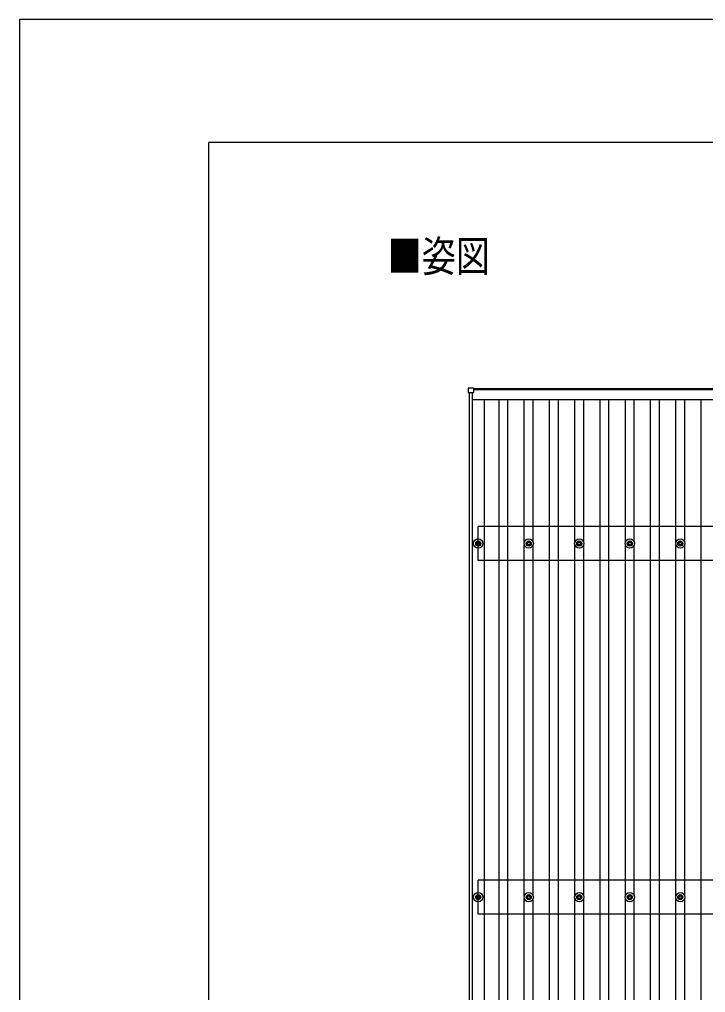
# Model space of a CAD drawing. Units: millimetres, scale not verified. Extents: x -10512 to 10512, y -7425 to 7425.
# Drawn here: x -10512 to -7796, y 3573 to 7425 of the extents above; entities that cross this region are included whole.
import ezdxf
from ezdxf.enums import TextEntityAlignment as Align

# ---------------------------------------------------------------- set-up
doc = ezdxf.new("R2010")
doc.units = ezdxf.units.MM
doc.header["$LTSCALE"] = 30
for name, color, linetype in [('0-2_USER1', 3, 'Continuous'), ('0-4_YKK_13', 4, 'Continuous'), ('0-5_YKK_A1', 4, 'Continuous'), ('0-7_YKK_ZWAK', 7, 'Continuous')]:
    doc.layers.add(name, color=color, linetype=linetype)
doc.styles.add('ＭＳ ゴシック', font='')
doc.styles.get('ＭＳ ゴシック').set_extended_font_data('MS Gothic')

msp = doc.modelspace()

# ---------------------------------------------------------------- linework, layer by layer
at = {"layer": '0-4_YKK_13'}
for p, q in [((-8734.25, 5947.8), (-8734.25, 5965.8)), ((-8733.25, 5966.8), (-8715.25, 5966.8)), ((-8715.25, 5946.8), (-8733.25, 5946.8)), ((-8714.25, 5965.8), (-8714.25, 5947.8)), ((-8697.7, 5360.37), (-8697.7, 5355.95)), ((-8694.2, 5360.37), (-8694.2, 5355.95)), ((-8497.7, 5360.37), (-8497.7, 5355.95)), ((-8494.2, 5360.37), (-8494.2, 5355.95)), ((-8297.7, 5360.37), (-8297.7, 5355.95)), ((-8294.2, 5360.37), (-8294.2, 5355.95)), ((-8097.7, 5360.37), (-8097.7, 5355.95)), ((-8094.2, 5360.37), (-8094.2, 5355.95)), ((-7897.7, 5360.37), (-7897.7, 5355.95)), ((-7894.2, 5360.37), (-7894.2, 5355.95)), ((-8705.95, 5352.12), (-8701.53, 5352.12)), ((-8705.95, 5348.62), (-8701.53, 5348.62)), ((-8697.7, 5344.79), (-8697.7, 5340.37)), ((-8694.2, 5344.79), (-8694.2, 5340.37)), ((-8690.37, 5352.12), (-8685.95, 5352.12)), ((-8690.37, 5348.62), (-8685.95, 5348.62)), ((-8505.95, 5352.12), (-8501.53, 5352.12)), ((-8505.95, 5348.62), (-8501.53, 5348.62)), ((-8497.7, 5344.79), (-8497.7, 5340.37)), ((-8494.2, 5344.79), (-8494.2, 5340.37)), ((-8490.37, 5352.12), (-8485.95, 5352.12)), ((-8490.37, 5348.62), (-8485.95, 5348.62)), ((-8305.95, 5352.12), (-8301.53, 5352.12)), ((-8305.95, 5348.62), (-8301.53, 5348.62)), ((-8297.7, 5344.79), (-8297.7, 5340.37)), ((-8294.2, 5344.79), (-8294.2, 5340.37)), ((-8290.37, 5352.12), (-8285.95, 5352.12)), ((-8290.37, 5348.62), (-8285.95, 5348.62)), ((-8105.95, 5352.12), (-8101.53, 5352.12)), ((-8105.95, 5348.62), (-8101.53, 5348.62)), ((-8097.7, 5344.79), (-8097.7, 5340.37)), ((-8094.2, 5344.79), (-8094.2, 5340.37)), ((-8090.37, 5352.12), (-8085.95, 5352.12)), ((-8090.37, 5348.62), (-8085.95, 5348.62)), ((-7905.95, 5352.12), (-7901.53, 5352.12)), ((-7905.95, 5348.62), (-7901.53, 5348.62)), ((-7897.7, 5344.79), (-7897.7, 5340.37)), ((-7894.2, 5344.79), (-7894.2, 5340.37)), ((-7890.37, 5352.12), (-7885.95, 5352.12)), ((-7890.37, 5348.62), (-7885.95, 5348.62)), ((-8705.95, 3952.12), (-8701.53, 3952.12)), ((-8705.95, 3948.62), (-8701.53, 3948.62)), ((-8697.7, 3960.37), (-8697.7, 3955.95)), ((-8697.7, 3944.79), (-8697.7, 3940.37)), ((-8694.2, 3960.37), (-8694.2, 3955.95)), ((-8694.2, 3944.79), (-8694.2, 3940.37)), ((-8690.37, 3952.12), (-8685.95, 3952.12)), ((-8690.37, 3948.62), (-8685.95, 3948.62)), ((-8505.95, 3952.12), (-8501.53, 3952.12)), ((-8505.95, 3948.62), (-8501.53, 3948.62)), ((-8497.7, 3960.37), (-8497.7, 3955.95)), ((-8497.7, 3944.79), (-8497.7, 3940.37)), ((-8494.2, 3960.37), (-8494.2, 3955.95)), ((-8494.2, 3944.79), (-8494.2, 3940.37)), ((-8490.37, 3952.12), (-8485.95, 3952.12)), ((-8490.37, 3948.62), (-8485.95, 3948.62)), ((-8305.95, 3952.12), (-8301.53, 3952.12)), ((-8305.95, 3948.62), (-8301.53, 3948.62)), ((-8297.7, 3960.37), (-8297.7, 3955.95)), ((-8297.7, 3944.79), (-8297.7, 3940.37)), ((-8294.2, 3960.37), (-8294.2, 3955.95)), ((-8294.2, 3944.79), (-8294.2, 3940.37)), ((-8290.37, 3952.12), (-8285.95, 3952.12)), ((-8290.37, 3948.62), (-8285.95, 3948.62)), ((-8105.95, 3952.12), (-8101.53, 3952.12)), ((-8105.95, 3948.62), (-8101.53, 3948.62)), ((-8097.7, 3960.37), (-8097.7, 3955.95)), ((-8097.7, 3944.79), (-8097.7, 3940.37)), ((-8094.2, 3960.37), (-8094.2, 3955.95)), ((-8094.2, 3944.79), (-8094.2, 3940.37)), ((-8090.37, 3952.12), (-8085.95, 3952.12)), ((-8090.37, 3948.62), (-8085.95, 3948.62)), ((-7905.95, 3952.12), (-7901.53, 3952.12)), ((-7905.95, 3948.62), (-7901.53, 3948.62)), ((-7897.7, 3960.37), (-7897.7, 3955.95)), ((-7897.7, 3944.79), (-7897.7, 3940.37)), ((-7894.2, 3960.37), (-7894.2, 3955.95)), ((-7894.2, 3944.79), (-7894.2, 3940.37)), ((-7890.37, 3952.12), (-7885.95, 3952.12)), ((-7890.37, 3948.62), (-7885.95, 3948.62))]:
    msp.add_line(p, q, dxfattribs=at)
for centre, radius in [((-8695.95, 5350.37), 18.25), ((-8695.95, 5350.37), 10.15), ((-8695.95, 5350.37), 5.85), ((-8695.95, 5350.37), 5.25), ((-8495.95, 5350.37), 18.25), ((-8495.95, 5350.37), 10.15), ((-8495.95, 5350.37), 5.85), ((-8495.95, 5350.37), 5.25), ((-8295.95, 5350.37), 18.25), ((-8295.95, 5350.37), 10.15), ((-8295.95, 5350.37), 5.85), ((-8295.95, 5350.37), 5.25), ((-8095.95, 5350.37), 18.25), ((-8095.95, 5350.37), 10.15), ((-8095.95, 5350.37), 5.85), ((-8095.95, 5350.37), 5.25), ((-7895.95, 5350.37), 18.25), ((-7895.95, 5350.37), 10.15), ((-7895.95, 5350.37), 5.85), ((-7895.95, 5350.37), 5.25), ((-8695.95, 3950.37), 18.25), ((-8495.95, 3950.37), 18.25), ((-8295.95, 3950.37), 18.25), ((-8095.95, 3950.37), 18.25), ((-7895.95, 3950.37), 18.25), ((-8695.95, 3950.37), 10.15), ((-8695.95, 3950.37), 5.85), ((-8695.95, 3950.37), 5.25), ((-8495.95, 3950.37), 10.15), ((-8495.95, 3950.37), 5.85), ((-8495.95, 3950.37), 5.25), ((-8295.95, 3950.37), 10.15), ((-8295.95, 3950.37), 5.85), ((-8295.95, 3950.37), 5.25), ((-8095.95, 3950.37), 10.15), ((-8095.95, 3950.37), 5.85), ((-8095.95, 3950.37), 5.25), ((-7895.95, 3950.37), 10.15), ((-7895.95, 3950.37), 5.85), ((-7895.95, 3950.37), 5.25)]:
    msp.add_circle(centre, radius, dxfattribs=at)
for centre, start, end in [((-8733.25, 5965.8), 90, 180), ((-8733.25, 5947.8), 180, 270), ((-8715.25, 5965.8), 0, 90), ((-8715.25, 5947.8), 270, 0)]:
    msp.add_arc(centre, 1, start, end, dxfattribs=at)
at = {"layer": '0-5_YKK_A1'}
for p, q in [((-8730.95, 548.38), (-8730.95, 5946.8)), ((-8718.95, 548.38), (-8718.95, 5946.8)), ((-8714.25, 5963.5), (-5677.65, 5963.5)), ((-5677.65, 5958.71), (-8714.25, 5958.71)), ((-8718.95, 5920.71), (-5672.95, 5920.71)), ((-8670.95, 579.66), (-8670.95, 5920.71)), ((-8613.45, 579.66), (-8613.45, 5920.71)), ((-8578.45, 579.66), (-8578.45, 5920.71)), ((-8513.45, 5355.55), (-8513.45, 5920.71)), ((-8478.45, 5355.55), (-8478.45, 5920.71)), ((-8413.45, 579.66), (-8413.45, 5920.71)), ((-8378.45, 579.66), (-8378.45, 5920.71)), ((-8313.45, 5355.55), (-8313.45, 5920.71)), ((-8278.45, 5355.55), (-8278.45, 5920.71)), ((-8213.45, 579.66), (-8213.45, 5920.71)), ((-8178.45, 579.66), (-8178.45, 5920.71)), ((-8113.45, 5355.55), (-8113.45, 5920.71)), ((-8078.45, 5355.55), (-8078.45, 5920.71)), ((-8013.45, 579.66), (-8013.45, 5920.71)), ((-7978.45, 579.66), (-7978.45, 5920.71)), ((-7913.45, 5355.55), (-7913.45, 5920.71)), ((-7878.45, 5355.55), (-7878.45, 5920.71)), ((-7813.45, 579.66), (-7813.45, 5920.71)), ((-5693.2, 5417.37), (-8695.95, 5417.37)), ((-8695.95, 5283.37), (-8695.95, 5417.37)), ((-8513.45, 3955.55), (-8513.45, 5345.19)), ((-8478.45, 3955.55), (-8478.45, 5345.19)), ((-8313.45, 3955.55), (-8313.45, 5345.19)), ((-8278.45, 3955.55), (-8278.45, 5345.19)), ((-8113.45, 3955.55), (-8113.45, 5345.19)), ((-8078.45, 3955.55), (-8078.45, 5345.19)), ((-7913.45, 3955.55), (-7913.45, 5345.19)), ((-7878.45, 3955.55), (-7878.45, 5345.19)), ((-5693.2, 5283.37), (-8695.95, 5283.37)), ((-5693.2, 4017.37), (-8695.95, 4017.37)), ((-8695.95, 3883.37), (-8695.95, 4017.37)), ((-8513.45, 2555.55), (-8513.45, 3945.19)), ((-8478.45, 2555.55), (-8478.45, 3945.19)), ((-8313.45, 2555.55), (-8313.45, 3945.19)), ((-8278.45, 2555.55), (-8278.45, 3945.19)), ((-8113.45, 2555.55), (-8113.45, 3945.19)), ((-8078.45, 2555.55), (-8078.45, 3945.19)), ((-7913.45, 2555.55), (-7913.45, 3945.19)), ((-7878.45, 2555.55), (-7878.45, 3945.19)), ((-5693.2, 3883.37), (-8695.95, 3883.37))]:
    msp.add_line(p, q, dxfattribs=at)
at = {"layer": '0-7_YKK_ZWAK'}
for p in [(9737.55, 6937.5), (-9762.45, -6312.5)]:
    msp.add_line(p, (-9762.45, 6937.5), dxfattribs=at)
msp.add_lwpolyline([(-10512.5, -7425), (10512.5, -7425), (10512.5, 7425), (-10512.5, 7425)], close=True, dxfattribs=at)

# ---------------------------------------------------------------- texts
at = {"layer": '0-2_USER1', "style": 'ＭＳ ゴシック', "width": 0.8}
msp.add_text('■姿図', height=123.8, dxfattribs=at).set_placement((-9054.66, 6388.7), align=Align.BOTTOM_LEFT)

doc.saveas('drawing.dxf')
